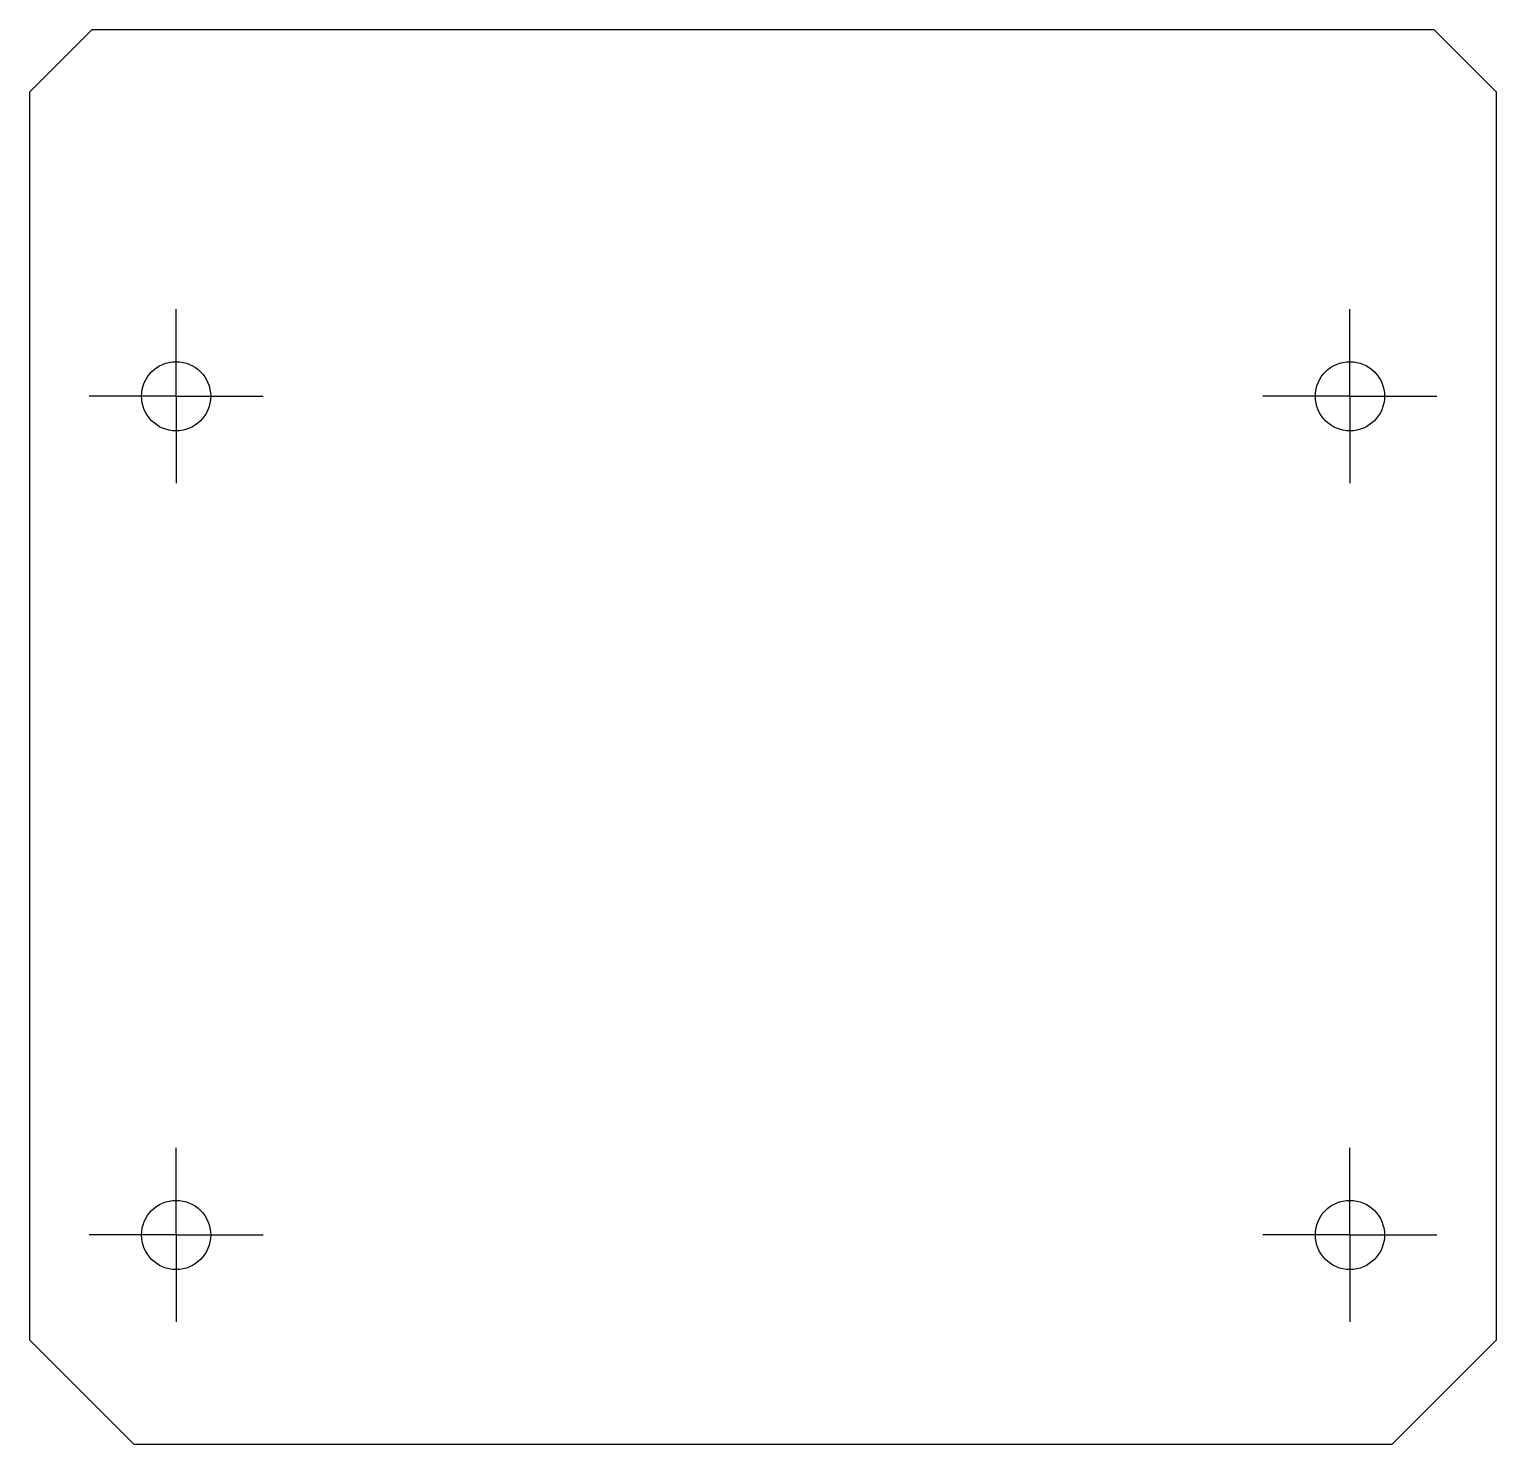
# Model space of a CAD drawing. Header units: millimetres. Extents: x 8.2 to 78.2, y 8.3 to 75.8.
import ezdxf

# ---------------------------------------------------------------- set-up
doc = ezdxf.new("R2010")
doc.units = ezdxf.units.MM
doc.layers.add('图框', color=7, linetype='Continuous')

# ---------------------------------------------------------------- blocks, each defined once
blk = doc.blocks.new('SW_CENTERMARKSYMBOL_0')
at = {"layer": '图框', "color": 0}
for p, q in [((0, 2.5), (0, 4.15)), ((0, 0), (0, 2.5)), ((-2.5, 0), (-4.15, 0)), ((0, 0), (-2.5, 0)), ((0, 0), (0, -2.5)), ((0, 0), (2.5, 0)), ((2.5, 0), (4.15, 0)), ((0, -2.5), (0, -4.15))]:
    blk.add_line(p, q, dxfattribs=at)
blk = doc.blocks.new('SW_CENTERMARKSYMBOL_1')
at = {"layer": '图框', "color": 0}
for p, q in [((0, 2.5), (0, 4.15)), ((0, 0), (0, 2.5)), ((-2.5, 0), (-4.15, 0)), ((0, 0), (-2.5, 0)), ((0, 0), (0, -2.5)), ((0, 0), (2.5, 0)), ((2.5, 0), (4.15, 0)), ((0, -2.5), (0, -4.15))]:
    blk.add_line(p, q, dxfattribs=at)
blk = doc.blocks.new('SW_CENTERMARKSYMBOL_2')
at = {"layer": '图框', "color": 0}
for p, q in [((0, 2.5), (0, 4.15)), ((0, 0), (0, 2.5)), ((-2.5, 0), (-4.15, 0)), ((0, 0), (-2.5, 0)), ((0, 0), (0, -2.5)), ((0, 0), (2.5, 0)), ((2.5, 0), (4.15, 0)), ((0, -2.5), (0, -4.15))]:
    blk.add_line(p, q, dxfattribs=at)
blk = doc.blocks.new('SW_CENTERMARKSYMBOL_3')
at = {"layer": '图框', "color": 0}
for p, q in [((0, 2.5), (0, 4.15)), ((0, 0), (0, 2.5)), ((-2.5, 0), (-4.15, 0)), ((0, 0), (-2.5, 0)), ((0, 0), (0, -2.5)), ((0, 0), (2.5, 0)), ((2.5, 0), (4.15, 0)), ((0, -2.5), (0, -4.15))]:
    blk.add_line(p, q, dxfattribs=at)

msp = doc.modelspace()

# ---------------------------------------------------------------- linework, layer by layer
at = {"color": 7, "linetype": 'Continuous', "lineweight": 25}
for p, q in [((11.163, 75.829), (8.163, 72.829)), ((11.163, 75.829), (75.163, 75.829)), ((78.163, 72.829), (75.163, 75.829)), ((8.163, 72.829), (8.163, 13.329)), ((78.163, 13.329), (78.163, 72.829)), ((13.163, 8.329), (8.163, 13.329)), ((78.163, 13.329), (73.163, 8.329)), ((73.163, 8.329), (13.163, 8.329))]:
    msp.add_line(p, q, dxfattribs=at)
for centre in [(15.163, 58.329), (71.163, 58.329), (15.163, 18.329), (71.163, 18.329)]:
    msp.add_circle(centre, 1.65, dxfattribs=at)

# ---------------------------------------------------------------- block references
at = {"layer": '图框'}
for name, p in [('SW_CENTERMARKSYMBOL_0', (15.163, 58.329)), ('SW_CENTERMARKSYMBOL_3', (71.163, 58.329)), ('SW_CENTERMARKSYMBOL_1', (15.163, 18.329)), ('SW_CENTERMARKSYMBOL_2', (71.163, 18.329))]:
    msp.add_blockref(name, p, dxfattribs=at)

doc.saveas('drawing.dxf')
